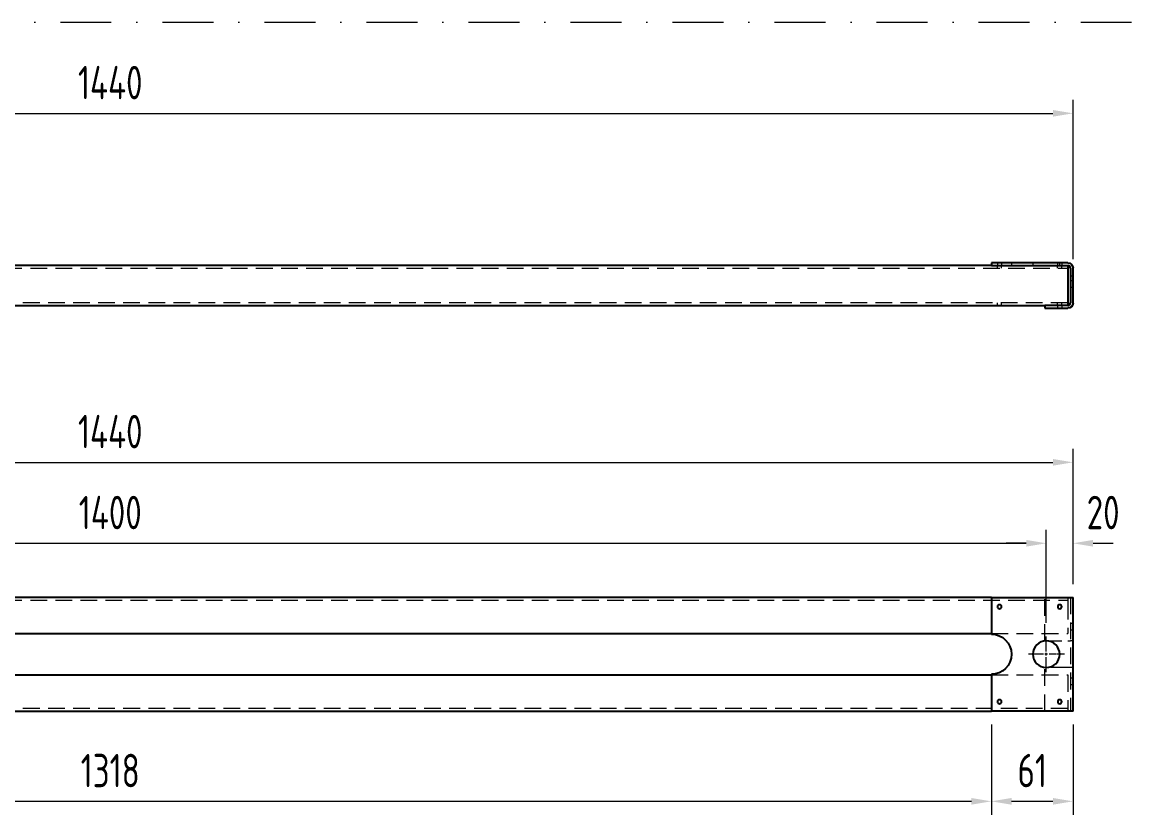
# Model space of a CAD drawing. Header units: millimetres. Extents: x -46397 to 283259, y -8690 to 23983.
# Drawn here: x 229274 to 230108, y -896 to -303 of the extents above; entities that cross this region are included whole.
import ezdxf

# ---------------------------------------------------------------- set-up
doc = ezdxf.new("R2010")
doc.units = ezdxf.units.MM
for name, pattern in [('CENTER', [2, 1.25, -0.25, 0.25, -0.25]), ('DASHDOT', [25.4, 12.7, -6.35, 0, -6.35]), ('HIDDEN', [0.375, 0.25, -0.125])]:
    doc.linetypes.add(name, pattern=pattern)
doc.layers.get('Defpoints').update_dxf_attribs({"lineweight": 0})
for name, color, linetype, lineweight in [('Long_AM_Box', 5, 'DASHDOT', 9), ('Long_AM_Hidden', 4, 'HIDDEN', 9), ('Long_AM_Visible', 30, 'Continuous', 25), ('Long_Centerline', 1, 'CENTER', 9), ('Long_Dim', 3, 'Continuous', 9)]:
    doc.layers.add(name, color=color, linetype=linetype, lineweight=lineweight)
doc.styles.add('GHI CHÚ 3', font='isocp_IV25.ttf', dxfattribs={"width": 0.8})
doc.dimstyles.new('Vuong_DIM', dxfattribs={"dimtxt": 2.5, "dimasz": 2.3, "dimexe": 1.25, "dimexo": 0, "dimtad": 1, "dimtoh": 1, "dimdec": 0, "dimdsep": 46, "dimtxsty": 'GHI CHÚ 3', "dimcen": 2.3, "dimclrd": 9, "dimclre": 9, "dimclrt": 2, "dimadec": 0, "dimazin": 0, "dimtm": 1e-09, "dimtfac": 1, "dimtdec": 0, "dimtofl": 0, "dimtmove": 1, "dimatfit": 3, "dimfxl": 1, "dimtfill": 1, "dimlwd": 9, "dimlwe": 9, "dimarcsym": 1})

# ---------------------------------------------------------------- blocks, each defined once
blk = doc.blocks.new('dfsdfdsfdsfdsf')
at = {"layer": 'Long_AM_Hidden', "ltscale": 50, "extrusion": (1, -4.66974e-16, 0)}
for p, q in [((735.67, 59.38), (735.67, 57.38)), ((738.67, 59.38), (738.67, 57.38)), ((746.17, 59.38), (746.17, 57.38)), ((762.17, 59.38), (762.17, 57.38)), ((780.67, 59.38), (780.67, 57.38)), ((782.17, 59.38), (782.17, 57.38)), ((783.67, 59.38), (783.67, 57.38)), ((-643.83, 55.38), (788.17, 55.38)), ((735.67, 55.38), (735.67, 57.38)), ((738.67, 55.38), (738.67, 57.38)), ((780.67, 55.38), (780.67, 57.38)), ((783.67, 55.38), (783.67, 57.38)), ((792.17, 49.38), (790.17, 49.38)), ((792.17, 45.88), (790.17, 45.88)), ((792.17, 40.88), (790.17, 40.88)), ((788.17, 29.38), (-643.83, 29.38)), ((735.67, 27.38), (735.67, 29.38)), ((738.67, 27.38), (738.67, 29.38)), ((780.67, 27.38), (780.67, 29.38)), ((780.67, 27.38), (780.67, 25.38)), ((783.67, 27.38), (783.67, 29.38)), ((783.67, 27.38), (783.67, 25.38))]:
    blk.add_line(p, q, dxfattribs=at)
at = {"layer": 'Long_AM_Visible', "extrusion": (1, -4.66974e-16, 0)}
for p, q in [((788.17, 59.38), (731.17, 59.38)), ((731.17, 59.38), (731.17, 57.38)), ((731.17, 57.38), (-586.83, 57.38)), ((731.17, 57.38), (788.17, 57.38)), ((788.17, 57.38), (788.17, 53.38)), ((788.17, 53.38), (788.17, 31.38)), ((790.17, 55.38), (790.17, 29.38)), ((792.17, 29.38), (792.17, 55.38)), ((-626.83, 27.38), (771.17, 27.38)), ((788.17, 27.38), (771.17, 27.38)), ((771.17, 27.38), (771.17, 25.38)), ((771.17, 25.38), (788.17, 25.38)), ((788.17, 31.38), (788.17, 27.38))]:
    blk.add_line(p, q, dxfattribs=at)
at = {"layer": 'Long_AM_Visible', "extrusion": (3.7222e-46, 4.93038e-32, -1)}
for centre, start, end in [((-788.17, 55.38), 90, 180), ((-788.17, 29.38), 180, 270)]:
    blk.add_arc(centre, 4, start, end, dxfattribs=at)
at = {"layer": 'Long_AM_Visible'}
for centre, start, end in [((788.17, 55.38), 0, 90), ((788.17, 29.38), 270, 0)]:
    blk.add_arc(centre, 2, start, end, dxfattribs=at)
blk = doc.blocks.new('*U1988')
at = {"layer": 'Long_Centerline', "color": 0, "transparency": 16777216}
for p, q in [((0, 2), (0, 13.5)), ((-13.5, 0), (-2, 0)), ((2, 0), (13.5, 0)), ((0, -13.5), (0, -2))]:
    blk.add_line(p, q, dxfattribs=at)
at = {"layer": 'Long_Centerline', "color": 0, "linetype": 'Continuous', "transparency": 16777216}
for p, q in [((-1, 0), (1, 0)), ((0, -1), (0, 1))]:
    blk.add_line(p, q, dxfattribs=at)
blk = doc.blocks.new('dssdfdssfdsfd')
at = {"layer": 'Long_AM_Hidden', "ltscale": 50, "extrusion": (2.83277e-16, 1, 0)}
for p, q in [((-56, -968.67), (-56, 463.33)), ((25, 463.33), (25, -968.67)), ((-31, -911.67), (-31, -968.67)), ((0, -911.67), (0, -968.67)), ((-58, -951.67), (-25.5, -951.67)), ((-25.5, -968.67), (-25.5, -951.67)), ((-5.5, -951.67), (-5.5, -968.67)), ((-5.5, -951.67), (27, -951.67)), ((-54, -968.67), (-58, -968.67)), ((27, -970.67), (-58, -970.67)), ((-31, -968.67), (-54, -968.67)), ((-38.5, -972.67), (-38.5, -970.67)), ((-33.5, -972.67), (-33.5, -970.67)), ((-25.5, -970.67), (-25.5, -968.67)), ((-25.5, -972.67), (-25.5, -970.67)), ((-5.5, -968.67), (-5.5, -970.67)), ((-5.5, -972.67), (-5.5, -970.67)), ((23, -968.67), (0, -968.67)), ((2.5, -972.67), (2.5, -970.67)), ((7.5, -972.67), (7.5, -970.67)), ((27, -968.67), (23, -968.67))]:
    blk.add_line(p, q, dxfattribs=at)
at = {"layer": 'Long_AM_Visible', "extrusion": (2.83277e-16, 1, 0)}
for p, q in [((-58, 406.33), (-58, -911.67)), ((-31, 406.33), (-31, -911.67)), ((0, 406.33), (0, -911.67)), ((27, -911.67), (27, 406.33)), ((-58, -968.67), (-58, -911.67)), ((-30.5, -911.67), (-58, -911.67)), ((27, -911.67), (-0.5, -911.67)), ((27, -911.67), (27, -968.67)), ((-58, -972.67), (-58, -968.67)), ((-58, -972.67), (27, -972.67)), ((27, -968.67), (27, -972.67))]:
    blk.add_line(p, q, dxfattribs=at)
at = {"layer": 'Long_AM_Visible', "extrusion": (-4.93038e-32, 5.00165e-32, -1)}
blk.add_circle((51, -917.67), 1.5, dxfattribs=at)
at = {"layer": 'Long_AM_Visible', "extrusion": (-1.70161e-62, 5.00165e-32, -1)}
for centre, radius in [((-20, -917.67), 1.5), ((15.5, -952.67), 10), ((51, -962.67), 1.5), ((-20, -962.67), 1.5)]:
    blk.add_circle(centre, radius, dxfattribs=at)
at = {"layer": 'Long_AM_Visible', "extrusion": (-2.18778e-62, 5.00165e-32, -1)}
blk.add_arc((15.5, -911.67), 15, 180, 0, dxfattribs=at)
at = {"layer": 'Long_Centerline', "extrusion": (0, 0, -1), "rotation": 90}
blk.add_blockref('*U1988', (15.5, -952.67), dxfattribs=at)
blk = doc.blocks.new('*D2345')
at = {"layer": 'Defpoints', "color": 0, "transparency": 16777216}
for p in [(230059.9, -371.52), (228619.9, -490.13, -0.26), (230059.9, -490.46, -0.26)]:
    blk.add_point(p, dxfattribs=at)
at = {"layer": 'Long_Dim', "color": 9, "lineweight": 9, "transparency": 16777216}
for p, q in [((228619.9, -480.13), (228619.9, -361.52)), ((230059.9, -480.46), (230059.9, -361.52)), ((228634.9, -371.52), (230044.9, -371.52))]:
    blk.add_line(p, q, dxfattribs=at)
at = {"layer": 'Long_Dim', "color": 9, "transparency": 16777216}
for points in [[(228634.9, -369.02), (228634.9, -374.02), (228619.9, -371.52)], [(230044.9, -369.02), (230044.9, -374.02), (230059.9, -371.52)]]:
    blk.add_solid(points, dxfattribs=at)
at = {"layer": 'Long_Dim', "color": 2, "transparency": 16777216, "insert": (229339.9, -348.53), "char_height": 25, "attachment_point": 5, "style": 'GHI CHÚ 3', "bg_fill": 3, "box_fill_scale": 1.1, "bg_fill_color": 256, "bg_fill_true_color": 13158600, "bg_fill_transparency": 0}
blk.add_mtext('1440', dxfattribs=at)
blk = doc.blocks.new('*D2344')
at = {"layer": 'Defpoints', "color": 0, "transparency": 16777216}
for p in [(230059.9, -632.46), (228619.9, -733.44, -0.26), (230059.9, -733.44, -0.26)]:
    blk.add_point(p, dxfattribs=at)
at = {"layer": 'Long_Dim', "color": 9, "lineweight": 9, "transparency": 16777216}
for p, q in [((228619.9, -723.44), (228619.9, -622.46)), ((230059.9, -723.44), (230059.9, -622.46)), ((228634.9, -632.46), (230044.9, -632.46))]:
    blk.add_line(p, q, dxfattribs=at)
at = {"layer": 'Long_Dim', "color": 9, "transparency": 16777216}
for points in [[(228634.9, -629.96), (228634.9, -634.96), (228619.9, -632.46)], [(230044.9, -629.96), (230044.9, -634.96), (230059.9, -632.46)]]:
    blk.add_solid(points, dxfattribs=at)
at = {"layer": 'Long_Dim', "color": 2, "transparency": 16777216, "insert": (229339.9, -609.47), "char_height": 25, "attachment_point": 5, "style": 'GHI CHÚ 3', "bg_fill": 3, "box_fill_scale": 1.1, "bg_fill_color": 256, "bg_fill_true_color": 13158600, "bg_fill_transparency": 0}
blk.add_mtext('1440', dxfattribs=at)
blk = doc.blocks.new('*D2343')
at = {"layer": 'Defpoints', "color": 0, "transparency": 16777216}
for p in [(230039.9, -692.98), (228639.9, -762.44, -0.26), (230039.9, -762.44, -0.26)]:
    blk.add_point(p, dxfattribs=at)
at = {"layer": 'Long_Dim', "color": 9, "lineweight": 9, "transparency": 16777216}
for p, q in [((228639.9, -752.44), (228639.9, -682.98)), ((230039.9, -752.44), (230039.9, -682.98)), ((228654.9, -692.98), (230024.9, -692.98))]:
    blk.add_line(p, q, dxfattribs=at)
at = {"layer": 'Long_Dim', "color": 9, "transparency": 16777216}
for points in [[(228654.9, -690.48), (228654.9, -695.48), (228639.9, -692.98)], [(230024.9, -690.48), (230024.9, -695.48), (230039.9, -692.98)]]:
    blk.add_solid(points, dxfattribs=at)
at = {"layer": 'Long_Dim', "color": 2, "transparency": 16777216, "insert": (229339.9, -669.99), "char_height": 25, "attachment_point": 5, "style": 'GHI CHÚ 3', "bg_fill": 3, "box_fill_scale": 1.1, "bg_fill_color": 256, "bg_fill_true_color": 13158600, "bg_fill_transparency": 0}
blk.add_mtext('1400', dxfattribs=at)
blk = doc.blocks.new('*D2341')
at = {"layer": 'Defpoints', "color": 0, "transparency": 16777216}
for p in [(230059.9, -692.98), (230059.9, -733.44), (230039.9, -762.44, -0.26)]:
    blk.add_point(p, dxfattribs=at)
at = {"layer": 'Long_Dim', "color": 9, "lineweight": 9, "transparency": 16777216}
for p, q in [((230039.9, -752.44), (230039.9, -682.98)), ((230059.9, -723.44), (230059.9, -682.98)), ((230024.9, -692.98), (230009.9, -692.98)), ((230074.9, -692.98), (230089.9, -692.98))]:
    blk.add_line(p, q, dxfattribs=at)
at = {"layer": 'Long_Dim', "color": 9, "transparency": 16777216}
for points in [[(230024.9, -690.48), (230024.9, -695.48), (230039.9, -692.98)], [(230074.9, -690.48), (230074.9, -695.48), (230059.9, -692.98)]]:
    blk.add_solid(points, dxfattribs=at)
at = {"layer": 'Long_Dim', "color": 2, "transparency": 16777216, "insert": (230082.4, -669.99), "char_height": 25, "attachment_point": 5, "style": 'GHI CHÚ 3', "bg_fill": 3, "box_fill_scale": 1.1, "bg_fill_color": 256, "bg_fill_true_color": 13158600, "bg_fill_transparency": 0}
blk.add_mtext('20', dxfattribs=at)
blk = doc.blocks.new('*D2339')
at = {"layer": 'Defpoints', "color": 0, "transparency": 16777216}
for p in [(228680.9, -818.44, -0.26), (229998.9, -818.44, -0.26), (229998.9, -885.93)]:
    blk.add_point(p, dxfattribs=at)
at = {"layer": 'Long_Dim', "color": 9, "lineweight": 9, "transparency": 16777216}
for p, q in [((228680.9, -828.44), (228680.9, -895.93)), ((229998.9, -828.44), (229998.9, -895.93)), ((228695.9, -885.93), (229983.9, -885.93))]:
    blk.add_line(p, q, dxfattribs=at)
at = {"layer": 'Long_Dim', "color": 9, "transparency": 16777216}
for points in [[(228695.9, -883.43), (228695.9, -888.43), (228680.9, -885.93)], [(229983.9, -883.43), (229983.9, -888.43), (229998.9, -885.93)]]:
    blk.add_solid(points, dxfattribs=at)
at = {"layer": 'Long_Dim', "color": 2, "transparency": 16777216, "insert": (229339.9, -862.94), "char_height": 25, "attachment_point": 5, "style": 'GHI CHÚ 3', "bg_fill": 3, "box_fill_scale": 1.1, "bg_fill_color": 256, "bg_fill_true_color": 13158600, "bg_fill_transparency": 0}
blk.add_mtext('1318', dxfattribs=at)
blk = doc.blocks.new('*D2338')
at = {"layer": 'Defpoints', "color": 0, "transparency": 16777216}
for p in [(229998.9, -818.44, -0.26), (230059.9, -818.44, -0.26), (230059.9, -885.93)]:
    blk.add_point(p, dxfattribs=at)
at = {"layer": 'Long_Dim', "color": 9, "lineweight": 9, "transparency": 16777216}
for p, q in [((229998.9, -828.44), (229998.9, -895.93)), ((230059.9, -828.44), (230059.9, -895.93)), ((230013.9, -885.93), (230044.9, -885.93))]:
    blk.add_line(p, q, dxfattribs=at)
at = {"layer": 'Long_Dim', "color": 9, "transparency": 16777216}
for points in [[(230013.9, -883.43), (230013.9, -888.43), (229998.9, -885.93)], [(230044.9, -883.43), (230044.9, -888.43), (230059.9, -885.93)]]:
    blk.add_solid(points, dxfattribs=at)
at = {"layer": 'Long_Dim', "color": 2, "transparency": 16777216, "insert": (230029.4, -862.9), "char_height": 25, "attachment_point": 5, "style": 'GHI CHÚ 3', "bg_fill": 3, "box_fill_scale": 1.1, "bg_fill_color": 256, "bg_fill_true_color": 13158600, "bg_fill_transparency": 0}
blk.add_mtext('61', dxfattribs=at)

msp = doc.modelspace()

# ---------------------------------------------------------------- linework, layer by layer
at = {"layer": 'Long_AM_Box', "ltscale": 3}
msp.add_line((228539.61, -303.44, -0.25), (231584.37, -303.44, -0.25), dxfattribs=at)

# ---------------------------------------------------------------- block references
at = {"layer": 'Long_AM_Visible'}
msp.add_blockref('dfsdfdsfdsfdsf', (229267.72, -542.67, -0.25), dxfattribs=at)
at = {"layer": 'Long_AM_Visible', "rotation": 90}
msp.add_blockref('dssdfdssfdsfd', (229087.23, -760.44, -0.25), dxfattribs=at)

# ---------------------------------------------------------------- next in the draw order: dimensions: what is measured, and where the dimension line sits
at = {"layer": 'Long_Dim'}
for base, p1, p2, picture, middle in [((230059.9, -371.52, 0.02), (228619.9, -490.13, -0.25), (230059.9, -490.46, -0.25), '*D2345', (229339.9, -348.53, 0.02)), ((230059.9, -632.46, 0.02), (228619.9, -733.44, -0.25), (230059.9, -733.44, -0.25), '*D2344', (229339.9, -609.47, 0.02)), ((229998.9, -885.93, 0.02), (228680.9, -818.44, -0.25), (229998.9, -818.44, -0.25), '*D2339', (229339.9, -862.94, 0.02))]:
    dim = msp.add_linear_dim(base=base, p1=p1, p2=p2, dimstyle='Vuong_DIM', override={"dimtxt": 25, "dimasz": 15, "dimexe": 10, "dimexo": 10, "dimgap": 10}, dxfattribs=at)
    dim.commit()
    dim.dimension.update_dxf_attribs({"geometry": picture, "text_midpoint": middle})

# ---------------------------------------------------------------- next in the draw order: dimensions: what is measured, and where the dimension line sits
for base, p1, p2, picture, middle in [((230039.9, -692.98, 0.02), (228639.9, -762.44, -0.25), (230039.9, -762.44, -0.25), '*D2343', (229339.9, -669.99, 0.02)), ((230059.9, -885.93, 0.02), (229998.9, -818.44, -0.25), (230059.9, -818.44, -0.25), '*D2338', (230029.4, -862.9, 0.02))]:
    dim = msp.add_linear_dim(base=base, p1=p1, p2=p2, dimstyle='Vuong_DIM', override={"dimtxt": 25, "dimasz": 15, "dimexe": 10, "dimexo": 10, "dimgap": 10}, dxfattribs=at)
    dim.commit()
    dim.dimension.update_dxf_attribs({"geometry": picture, "text_midpoint": middle})

# ---------------------------------------------------------------- next in the draw order: dimensions: what is measured, and where the dimension line sits
dim = msp.add_linear_dim(base=(230059.9, -692.98, 0.02), p1=(230039.9, -762.44, -0.25), p2=(230059.9, -733.44, 0.02), dimstyle='Vuong_DIM', override={"dimtxt": 25, "dimasz": 15, "dimexe": 10, "dimexo": 10, "dimgap": 10}, dxfattribs=at)
dim.commit()
dim.dimension.update_dxf_attribs({"geometry": '*D2341', "text_midpoint": (230082.4, -692.98, 0.02), "dimtype": 160})

doc.saveas('drawing.dxf')
